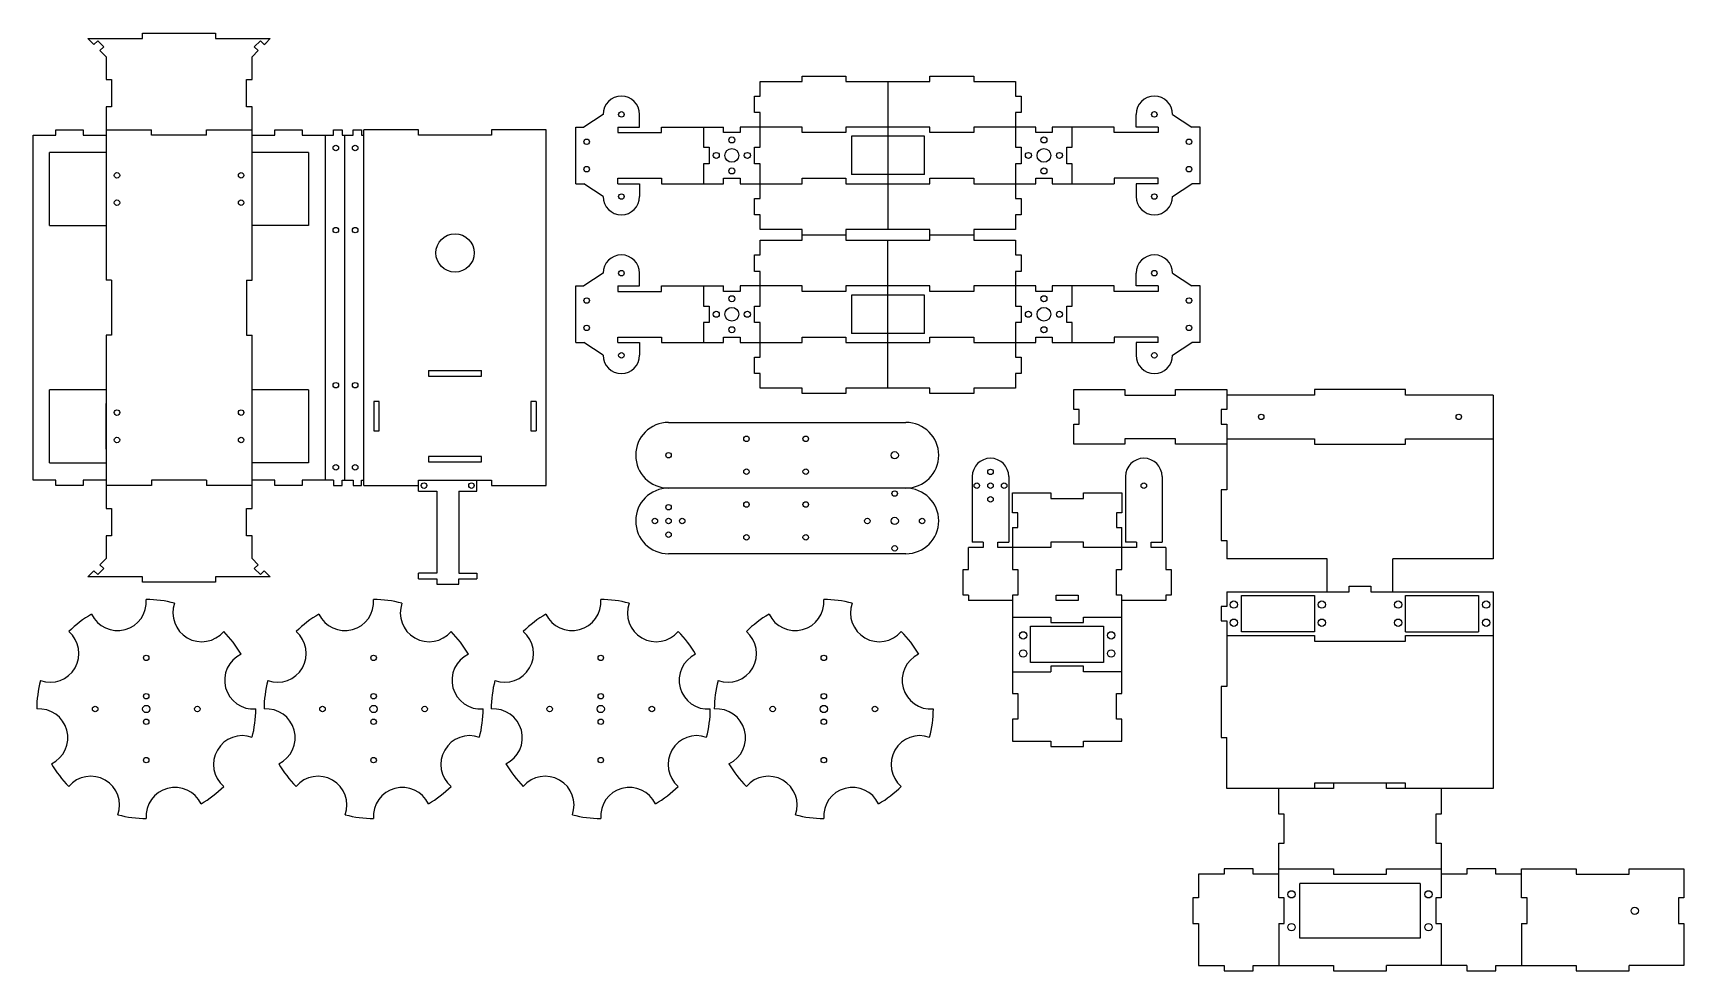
# Model space of a CAD drawing. Header units: millimetres. Extents: x 104 to 1008, y -194 to 320.
import ezdxf

# ---------------------------------------------------------------- set-up
doc = ezdxf.new("R2010")
doc.units = ezdxf.units.MM
doc.header["$MEASUREMENT"] = 0
for name, color, linetype in [('Base Motor', 90, 'Continuous'), ('chasis', 50, 'Continuous'), ('llanta', 170, 'Continuous')]:
    doc.layers.add(name, color=color, linetype=linetype)

msp = doc.modelspace()

# ---------------------------------------------------------------- linework, layer by layer
for p, q in [((674.02, 113.59), (674.02, 124.59)), ((674.02, 124.59), (702.02, 124.59)), ((702.02, 124.59), (702.02, 121.59)), ((702.02, 121.59), (729.82, 121.59)), ((729.82, 121.59), (729.82, 124.59)), ((729.82, 124.59), (757.82, 124.59)), ((757.82, 124.59), (757.82, 113.59)), ((805.82, 121.59), (757.82, 121.59)), ((855.82, 124.59), (805.82, 124.59)), ((805.82, 124.59), (805.82, 121.59)), ((855.82, 121.59), (855.82, 124.59)), ((903.82, 121.59), (855.82, 121.59)), ((903.82, 121.59), (903.82, 31.79)), ((677.02, 113.59), (674.02, 113.59)), ((677.02, 105.59), (677.02, 113.59)), ((757.82, 113.59), (754.82, 113.59)), ((754.82, 113.59), (754.82, 105.59)), ((452, 106.59), (582, 106.59)), ((674.02, 94.59), (674.02, 105.59)), ((674.02, 105.59), (677.02, 105.59)), ((754.82, 105.59), (757.82, 105.59)), ((757.82, 105.59), (757.82, 69.59)), ((702.02, 94.59), (674.02, 94.59)), ((729.82, 97.59), (702.02, 97.59)), ((702.02, 97.59), (702.02, 94.59)), ((729.82, 94.59), (729.82, 97.59)), ((757.82, 94.59), (729.82, 94.59)), ((757.82, 97.59), (805.82, 97.59)), ((805.82, 97.59), (805.82, 94.59)), ((805.82, 94.59), (855.82, 94.59)), ((855.82, 94.59), (855.82, 97.59)), ((855.82, 97.59), (903.82, 97.59)), ((618.38, 76.95), (618.38, 40.95)), ((638.38, 76.95), (638.38, 40.95)), ((702.38, 76.95), (702.38, 40.95)), ((722.38, 76.95), (722.38, 40.95)), ((582, 70.59), (452, 70.59)), ((640.38, 56.95), (640.38, 67.95)), ((640.38, 67.95), (661.38, 67.95)), ((661.38, 67.95), (661.38, 64.95)), ((661.38, 64.95), (679.38, 64.95)), ((679.38, 64.95), (679.38, 67.95)), ((679.38, 67.95), (700.38, 67.95)), ((700.38, 67.95), (700.38, 56.95)), ((757.82, 69.59), (754.82, 69.59)), ((754.82, 69.59), (754.82, 41.79)), ((643.38, 56.95), (640.38, 56.95)), ((643.38, 48.95), (643.38, 56.95)), ((700.38, 56.95), (697.38, 56.95)), ((697.38, 56.95), (697.38, 48.95)), ((640.38, 48.95), (640.38, 25.95)), ((640.38, 48.95), (643.38, 48.95)), ((697.38, 48.95), (700.38, 48.95)), ((700.38, 25.95), (700.38, 48.95)), ((624.38, 37.95), (616.38, 37.95)), ((616.38, 25.95), (616.38, 37.95)), ((624.38, 40.95), (618.38, 40.95)), ((624.38, 40.95), (624.38, 37.95)), ((632.38, 37.95), (632.38, 40.95)), ((632.38, 40.95), (638.38, 40.95)), ((661.38, 37.95), (632.38, 37.95)), ((679.38, 40.95), (661.38, 40.95)), ((661.38, 40.95), (661.38, 37.95)), ((679.38, 37.95), (679.38, 40.95)), ((708.38, 37.95), (679.38, 37.95)), ((708.38, 40.95), (702.38, 40.95)), ((708.38, 40.95), (708.38, 37.95)), ((716.38, 37.95), (716.38, 40.95)), ((716.38, 40.95), (722.38, 40.95)), ((724.38, 37.95), (716.38, 37.95)), ((724.38, 37.95), (724.38, 25.95)), ((754.82, 41.79), (757.82, 41.79)), ((757.82, 41.79), (757.82, 31.79)), ((582, 34.59), (452, 34.59)), ((812.82, 31.79), (757.82, 31.79)), ((812.82, 13.79), (812.82, 31.79)), ((903.82, 31.79), (848.82, 31.79)), ((848.82, 13.79), (848.82, 31.79)), ((613.38, 11.95), (613.38, 25.95)), ((613.38, 25.95), (616.38, 25.95)), ((640.38, 25.95), (643.38, 25.95)), ((643.38, 25.95), (643.38, 11.95)), ((697.38, 11.95), (697.38, 25.95)), ((697.38, 25.95), (700.38, 25.95)), ((724.38, 25.95), (727.38, 25.95)), ((727.38, 25.95), (727.38, 11.95)), ((616.38, 11.95), (613.38, 11.95)), ((616.38, 11.95), (616.38, 8.95)), ((643.38, 11.95), (640.38, 11.95)), ((640.38, 11.95), (640.38, -42.05)), ((700.38, 11.95), (697.38, 11.95)), ((700.38, -42.05), (700.38, 11.95)), ((727.38, 11.95), (724.38, 11.95)), ((724.38, 11.95), (724.38, 8.95)), ((757.82, 13.79), (757.82, 5.79)), ((757.82, 13.79), (824.82, 13.79)), ((765.82, -8.21), (765.82, 11.79)), ((765.82, 11.79), (805.82, 11.79)), ((805.82, 11.79), (805.82, -8.21)), ((824.82, 13.79), (824.82, 16.79)), ((824.82, 16.79), (836.82, 16.79)), ((836.82, 16.79), (836.82, 13.79)), ((836.82, 13.79), (903.82, 13.79)), ((855.82, -8.21), (855.82, 11.79)), ((855.82, 11.79), (895.82, 11.79)), ((895.82, 11.79), (895.82, -8.21)), ((903.82, 13.79), (903.82, -94.01)), ((640.38, 8.95), (616.38, 8.95)), ((724.38, 8.95), (700.38, 8.95)), ((757.82, 5.79), (754.82, 5.79)), ((754.82, 5.79), (754.82, -2.21)), ((640.38, -0.05), (661.38, -0.05)), ((650.38, -25.05), (650.38, -5.05)), ((650.38, -5.05), (690.38, -5.05)), ((661.38, -0.05), (661.38, -3.05)), ((661.38, -3.05), (679.38, -3.05)), ((679.38, -3.05), (679.38, -0.05)), ((679.38, -0.05), (700.38, -0.05)), ((690.38, -5.05), (690.38, -25.05)), ((754.82, -2.21), (757.82, -2.21)), ((757.82, -2.21), (757.82, -38.21)), ((805.82, -8.21), (765.82, -8.21)), ((855.82, -8.21), (895.82, -8.21)), ((757.82, -10.21), (805.82, -10.21)), ((805.82, -10.21), (805.82, -13.21)), ((805.82, -13.21), (855.82, -13.21)), ((855.82, -13.21), (855.82, -10.21)), ((855.82, -10.21), (903.82, -10.21)), ((690.38, -25.05), (650.38, -25.05)), ((679.38, -27.05), (661.38, -27.05)), ((661.38, -27.05), (661.38, -30.05)), ((679.38, -30.05), (679.38, -27.05)), ((640.38, -30.05), (661.38, -30.05)), ((700.38, -30.05), (679.38, -30.05)), ((640.38, -42.05), (643.38, -42.05)), ((643.38, -42.05), (643.38, -56.05)), ((697.38, -56.05), (697.38, -42.05)), ((697.38, -42.05), (700.38, -42.05)), ((757.82, -38.21), (754.82, -38.21)), ((754.82, -38.21), (754.82, -66.01)), ((643.38, -56.05), (640.38, -56.05)), ((640.38, -56.05), (640.38, -68.05)), ((700.38, -56.05), (697.38, -56.05)), ((700.38, -68.05), (700.38, -56.05)), ((640.38, -68.05), (661.38, -68.05)), ((661.38, -68.05), (661.38, -71.05)), ((661.38, -71.05), (679.38, -71.05)), ((679.38, -71.05), (679.38, -68.05)), ((679.38, -68.05), (700.38, -68.05)), ((754.82, -66.01), (757.82, -66.01)), ((757.82, -94.01), (757.82, -66.01)), ((816.32, -94.01), (757.82, -94.01)), ((786.32, -108.01), (786.32, -94.01)), ((855.82, -91.01), (805.82, -91.01)), ((805.82, -91.01), (805.82, -94.01)), ((816.32, -91.01), (816.32, -94.01)), ((845.32, -94.01), (845.32, -91.01)), ((903.82, -94.01), (845.32, -94.01)), ((855.82, -94.01), (855.82, -91.01)), ((875.32, -94.01), (875.32, -108.01)), ((789.32, -108.01), (786.32, -108.01)), ((789.32, -124.01), (789.32, -108.01)), ((875.32, -108.01), (872.32, -108.01)), ((872.32, -108.01), (872.32, -124.01)), ((786.32, -154.01), (786.32, -124.01)), ((786.32, -124.01), (789.32, -124.01)), ((872.32, -124.01), (875.32, -124.01)), ((875.32, -124.01), (875.32, -154.01)), ((742.32, -141.01), (742.32, -154.01)), ((756.32, -141.01), (742.32, -141.01)), ((772.32, -138.01), (756.32, -138.01)), ((756.32, -138.01), (756.32, -141.01)), ((772.32, -141.01), (772.32, -138.01)), ((786.32, -141.01), (772.32, -141.01)), ((786.32, -138.01), (816.32, -138.01)), ((816.32, -138.01), (816.32, -141.01)), ((816.32, -141.01), (845.32, -141.01)), ((845.32, -141.01), (845.32, -138.01)), ((845.32, -138.01), (875.32, -138.01)), ((889.32, -141.01), (875.32, -141.01)), ((905.32, -138.01), (889.32, -138.01)), ((889.32, -138.01), (889.32, -141.01)), ((905.32, -141.01), (905.32, -138.01)), ((919.32, -141.01), (905.32, -141.01)), ((919.32, -154.01), (919.32, -138.01)), ((919.32, -138.01), (949.32, -138.01)), ((949.32, -138.01), (949.32, -141.01)), ((949.32, -141.01), (978.32, -141.01)), ((978.32, -141.01), (978.32, -138.01)), ((978.32, -138.01), (1008.32, -138.01)), ((1008.32, -138.01), (1008.32, -154.01)), ((863.82, -146.01), (797.82, -146.01)), ((797.82, -176.01), (797.82, -146.01)), ((863.82, -146.01), (863.82, -176.01)), ((742.32, -154.01), (739.32, -154.01)), ((739.32, -154.01), (739.32, -168.01)), ((789.32, -154.01), (786.32, -154.01)), ((789.32, -168.01), (789.32, -154.01)), ((875.32, -154.01), (872.32, -154.01)), ((872.32, -154.01), (872.32, -168.01)), ((922.32, -154.01), (919.32, -154.01)), ((922.32, -168.01), (922.32, -154.01)), ((1008.32, -154.01), (1005.32, -154.01)), ((1005.32, -154.01), (1005.32, -168.01)), ((739.32, -168.01), (742.32, -168.01)), ((742.32, -168.01), (742.32, -191.01)), ((786.32, -168.01), (789.32, -168.01)), ((786.32, -168.01), (786.32, -191.01)), ((872.32, -168.01), (875.32, -168.01)), ((875.32, -168.01), (875.32, -191.01)), ((919.32, -168.01), (922.32, -168.01)), ((919.32, -168.01), (919.32, -191.01)), ((1005.32, -168.01), (1008.32, -168.01)), ((1008.32, -168.01), (1008.32, -191.01)), ((863.82, -176.01), (797.82, -176.01)), ((742.32, -191.01), (756.32, -191.01)), ((756.32, -191.01), (756.32, -194.01)), ((756.32, -194.01), (772.32, -194.01)), ((772.32, -194.01), (772.32, -191.01)), ((772.32, -191.01), (816.32, -191.01)), ((816.32, -191.01), (816.32, -194.01)), ((816.32, -194.01), (845.32, -194.01)), ((845.32, -194.01), (845.32, -191.01)), ((889.32, -191.01), (845.32, -191.01)), ((889.32, -191.01), (889.32, -194.01)), ((889.32, -194.01), (905.32, -194.01)), ((905.32, -194.01), (905.32, -191.01)), ((905.32, -191.01), (949.32, -191.01)), ((949.32, -191.01), (949.32, -194.01)), ((949.32, -194.01), (978.32, -194.01)), ((978.32, -194.01), (978.32, -191.01)), ((1008.32, -191.01), (978.32, -191.01))]:
    msp.add_line(p, q)
for centre, radius in [((407.17, 260.36), 1.5), ((737.17, 260.36), 1.5), ((407.17, 245.36), 1.5), ((737.17, 245.36), 1.5), ((149.82, 241.96), 1.5), ((217.82, 241.96), 1.5), ((149.82, 226.96), 1.5), ((217.82, 226.96), 1.5), ((407.17, 173.36), 1.5), ((737.17, 173.36), 1.5), ((407.17, 158.36), 1.5), ((737.17, 158.36), 1.5), ((149.82, 111.96), 1.5), ((217.82, 111.96), 1.5), ((776.72, 109.59), 1.5), ((884.92, 109.59), 1.5), ((149.82, 96.96), 1.5), ((217.82, 96.96), 1.5), ((494.66, 97.59), 1.5), ((527.16, 97.59), 1.5), ((575.91, 88.59), 2), ((452, 88.59), 1.5), ((494.66, 79.59), 1.5), ((527.16, 79.59), 1.5), ((620.88, 71.95), 1.5), ((628.38, 79.45), 1.5), ((628.38, 71.95), 1.5), ((635.88, 71.95), 1.5), ((712.38, 71.95), 1.5), ((575.91, 67.59), 1.5), ((628.38, 64.45), 1.5), ((452, 60.09), 1.5), ((494.66, 61.59), 1.5), ((527.16, 61.59), 1.5), ((575.91, 52.59), 2), ((444.5, 52.59), 1.5), ((452, 52.59), 1.5), ((452, 45.09), 1.5), ((459.5, 52.59), 1.5), ((560.91, 52.59), 1.5), ((590.91, 52.59), 1.5), ((494.66, 43.59), 1.5), ((527.16, 43.59), 1.5), ((575.91, 37.59), 1.5), ((761.72, 6.74), 2), ((809.92, 6.74), 2), ((851.72, 6.74), 2), ((899.92, 6.74), 2), ((646.28, -10.1), 2), ((694.48, -10.1), 2), ((761.72, -3.16), 2), ((809.92, -3.16), 2), ((851.72, -3.16), 2), ((899.92, -3.16), 2), ((646.28, -20), 2), ((694.48, -20), 2), ((793.32, -152.01), 2), ((868.32, -152.01), 2), ((981.32, -161.01), 2), ((793.32, -170.01), 2), ((868.32, -170.01), 2)]:
    msp.add_circle(centre, radius)
for centre, radius, start, end in [((452, 88.59), 18, 90, 270), ((582, 88.59), 18, 270, 90), ((628.38, 76.95), 10, 0, 180), ((712.38, 76.95), 10, 0, 180), ((452, 52.59), 18, 90, 270), ((582, 52.59), 18, 270, 90)]:
    msp.add_arc(centre, radius, start, end)
at = {"layer": 'Base Motor'}
for p, q in [((502.17, 293.36), (525.17, 293.36)), ((502.17, 285.36), (502.17, 293.36)), ((525.17, 293.36), (525.17, 296.36)), ((525.17, 296.36), (549.17, 296.36)), ((549.17, 296.36), (549.17, 293.36)), ((549.17, 293.36), (595.17, 293.36)), ((572.17, 293.36), (572.17, 212.36)), ((595.17, 293.36), (595.17, 296.36)), ((595.17, 296.36), (619.17, 296.36)), ((619.17, 296.36), (619.17, 293.36)), ((619.17, 293.36), (642.17, 293.36)), ((642.17, 293.36), (642.17, 285.36)), ((499.17, 276.36), (499.17, 285.36)), ((499.17, 285.36), (502.17, 285.36)), ((642.17, 285.36), (645.17, 285.36)), ((645.17, 285.36), (645.17, 276.36)), ((416.17, 275.36), (405.67, 268.36)), ((436.17, 268.36), (436.17, 275.36)), ((502.17, 276.36), (499.17, 276.36)), ((502.17, 257.36), (502.17, 276.36)), ((642.17, 276.36), (642.17, 257.36)), ((645.17, 276.36), (642.17, 276.36)), ((708.17, 268.36), (708.17, 275.36)), ((728.17, 275.36), (738.67, 268.36)), ((401.17, 237.36), (401.17, 268.36)), ((401.17, 268.36), (405.67, 268.36)), ((424.17, 268.36), (424.17, 265.36)), ((424.17, 268.36), (436.17, 268.36)), ((424.17, 265.36), (448.17, 265.36)), ((448.17, 265.36), (448.17, 268.36)), ((448.17, 268.36), (482.17, 268.36)), ((471.17, 268.36), (471.17, 257.36)), ((482.17, 265.36), (482.17, 268.36)), ((491.17, 265.36), (482.17, 265.36)), ((525.17, 268.36), (491.17, 268.36)), ((491.17, 268.36), (491.17, 265.36)), ((525.17, 265.36), (525.17, 268.36)), ((549.17, 265.36), (525.17, 265.36)), ((595.17, 268.36), (549.17, 268.36)), ((549.17, 268.36), (549.17, 265.36)), ((592.17, 263.36), (552.17, 263.36)), ((552.17, 263.36), (552.17, 242.36)), ((592.17, 242.36), (592.17, 263.36)), ((595.17, 265.36), (595.17, 268.36)), ((619.17, 265.36), (595.17, 265.36)), ((653.17, 268.36), (619.17, 268.36)), ((619.17, 268.36), (619.17, 265.36)), ((653.17, 265.36), (653.17, 268.36)), ((662.17, 265.36), (653.17, 265.36)), ((696.17, 268.36), (662.17, 268.36)), ((662.17, 268.36), (662.17, 265.36)), ((673.17, 257.36), (673.17, 268.36)), ((696.17, 265.36), (696.17, 268.36)), ((720.17, 265.36), (696.17, 265.36)), ((720.17, 268.36), (708.17, 268.36)), ((720.17, 268.36), (720.17, 265.36)), ((743.17, 268.36), (738.67, 268.36)), ((743.17, 237.36), (743.17, 268.36)), ((471.17, 257.36), (474.17, 257.36)), ((474.17, 257.36), (474.17, 248.36)), ((499.17, 248.36), (499.17, 257.36)), ((499.17, 257.36), (502.17, 257.36)), ((642.17, 257.36), (645.17, 257.36)), ((645.17, 257.36), (645.17, 248.36)), ((670.17, 248.36), (670.17, 257.36)), ((670.17, 257.36), (673.17, 257.36)), ((474.17, 248.36), (471.17, 248.36)), ((471.17, 248.36), (471.17, 237.36)), ((502.17, 248.36), (499.17, 248.36)), ((502.17, 229.36), (502.17, 248.36)), ((645.17, 248.36), (642.17, 248.36)), ((642.17, 248.36), (642.17, 229.36)), ((673.17, 248.36), (670.17, 248.36)), ((673.17, 237.36), (673.17, 248.36)), ((401.17, 237.36), (405.67, 237.36)), ((416.17, 230.36), (405.67, 237.36)), ((424.17, 237.36), (424.17, 240.36)), ((424.17, 240.36), (448.17, 240.36)), ((424.17, 237.36), (436.17, 237.36)), ((436.17, 237.36), (436.17, 230.36)), ((448.17, 240.36), (448.17, 237.36)), ((448.17, 237.36), (482.17, 237.36)), ((482.17, 237.36), (482.17, 240.36)), ((482.17, 240.36), (491.17, 240.36)), ((491.17, 240.36), (491.17, 237.36)), ((491.17, 237.36), (525.17, 237.36)), ((525.17, 240.36), (549.17, 240.36)), ((525.17, 237.36), (525.17, 240.36)), ((549.17, 240.36), (549.17, 237.36)), ((549.17, 237.36), (595.17, 237.36)), ((592.17, 242.36), (552.17, 242.36)), ((595.17, 237.36), (595.17, 240.36)), ((595.17, 240.36), (619.17, 240.36)), ((619.17, 240.36), (619.17, 237.36)), ((619.17, 237.36), (653.17, 237.36)), ((653.17, 237.36), (653.17, 240.36)), ((653.17, 240.36), (662.17, 240.36)), ((662.17, 240.36), (662.17, 237.36)), ((662.17, 237.36), (696.17, 237.36)), ((720.17, 240.36), (696.17, 240.36)), ((696.17, 240.36), (696.17, 237.36)), ((708.17, 237.36), (708.17, 230.36)), ((720.17, 237.36), (708.17, 237.36)), ((720.17, 237.36), (720.17, 240.36)), ((728.17, 230.36), (738.67, 237.36)), ((743.17, 237.36), (738.67, 237.36)), ((499.17, 220.36), (499.17, 229.36)), ((499.17, 229.36), (502.17, 229.36)), ((642.17, 229.36), (645.17, 229.36)), ((645.17, 229.36), (645.17, 220.36)), ((502.17, 220.36), (499.17, 220.36)), ((502.17, 212.36), (502.17, 220.36)), ((645.17, 220.36), (642.17, 220.36)), ((642.17, 220.36), (642.17, 212.36)), ((525.17, 212.36), (502.17, 212.36)), ((525.17, 206.36), (525.17, 212.36)), ((525.17, 209.36), (549.17, 209.36)), ((549.17, 212.36), (549.17, 206.36)), ((595.17, 212.36), (549.17, 212.36)), ((595.17, 206.36), (595.17, 212.36)), ((595.17, 209.36), (619.17, 209.36)), ((642.17, 212.36), (619.17, 212.36)), ((619.17, 212.36), (619.17, 206.36)), ((502.17, 206.36), (525.17, 206.36)), ((502.17, 198.36), (502.17, 206.36)), ((549.17, 206.36), (595.17, 206.36)), ((572.17, 125.36), (572.17, 206.36)), ((619.17, 206.36), (642.17, 206.36)), ((642.17, 206.36), (642.17, 198.36)), ((499.17, 189.36), (499.17, 198.36)), ((499.17, 198.36), (502.17, 198.36)), ((642.17, 198.36), (645.17, 198.36)), ((645.17, 198.36), (645.17, 189.36)), ((401.17, 150.36), (401.17, 181.36)), ((401.17, 181.36), (405.67, 181.36)), ((416.17, 188.36), (405.67, 181.36)), ((424.17, 181.36), (424.17, 178.36)), ((424.17, 181.36), (436.17, 181.36)), ((436.17, 181.36), (436.17, 188.36)), ((448.17, 178.36), (448.17, 181.36)), ((448.17, 181.36), (482.17, 181.36)), ((471.17, 181.36), (471.17, 170.36)), ((482.17, 178.36), (482.17, 181.36)), ((525.17, 181.36), (491.17, 181.36)), ((491.17, 181.36), (491.17, 178.36)), ((502.17, 189.36), (499.17, 189.36)), ((502.17, 170.36), (502.17, 189.36)), ((525.17, 178.36), (525.17, 181.36)), ((595.17, 181.36), (549.17, 181.36)), ((549.17, 181.36), (549.17, 178.36)), ((595.17, 178.36), (595.17, 181.36)), ((653.17, 181.36), (619.17, 181.36)), ((619.17, 181.36), (619.17, 178.36)), ((642.17, 189.36), (642.17, 170.36)), ((645.17, 189.36), (642.17, 189.36)), ((653.17, 178.36), (653.17, 181.36)), ((696.17, 181.36), (662.17, 181.36)), ((662.17, 181.36), (662.17, 178.36)), ((673.17, 170.36), (673.17, 181.36)), ((696.17, 178.36), (696.17, 181.36)), ((708.17, 181.36), (708.17, 188.36)), ((720.17, 181.36), (708.17, 181.36)), ((720.17, 181.36), (720.17, 178.36)), ((728.17, 188.36), (738.67, 181.36)), ((743.17, 181.36), (738.67, 181.36)), ((743.17, 150.36), (743.17, 181.36)), ((424.17, 178.36), (448.17, 178.36)), ((491.17, 178.36), (482.17, 178.36)), ((549.17, 178.36), (525.17, 178.36)), ((592.17, 176.36), (552.17, 176.36)), ((552.17, 176.36), (552.17, 155.36)), ((592.17, 155.36), (592.17, 176.36)), ((619.17, 178.36), (595.17, 178.36)), ((662.17, 178.36), (653.17, 178.36)), ((720.17, 178.36), (696.17, 178.36)), ((471.17, 170.36), (474.17, 170.36)), ((474.17, 170.36), (474.17, 161.36)), ((499.17, 170.36), (502.17, 170.36)), ((499.17, 161.36), (499.17, 170.36)), ((642.17, 170.36), (645.17, 170.36)), ((645.17, 170.36), (645.17, 161.36)), ((670.17, 161.36), (670.17, 170.36)), ((670.17, 170.36), (673.17, 170.36)), ((471.17, 161.36), (471.17, 150.36)), ((474.17, 161.36), (471.17, 161.36)), ((502.17, 161.36), (499.17, 161.36)), ((502.17, 142.36), (502.17, 161.36)), ((592.17, 155.36), (552.17, 155.36)), ((645.17, 161.36), (642.17, 161.36)), ((642.17, 161.36), (642.17, 142.36)), ((673.17, 161.36), (670.17, 161.36)), ((673.17, 150.36), (673.17, 161.36)), ((401.17, 150.36), (405.67, 150.36)), ((416.17, 143.36), (405.67, 150.36)), ((424.17, 150.36), (424.17, 153.36)), ((424.17, 153.36), (448.17, 153.36)), ((424.17, 150.36), (436.17, 150.36)), ((436.17, 150.36), (436.17, 143.36)), ((448.17, 153.36), (448.17, 150.36)), ((448.17, 150.36), (482.17, 150.36)), ((482.17, 150.36), (482.17, 153.36)), ((482.17, 153.36), (491.17, 153.36)), ((491.17, 153.36), (491.17, 150.36)), ((491.17, 150.36), (525.17, 150.36)), ((525.17, 153.36), (549.17, 153.36)), ((525.17, 150.36), (525.17, 153.36)), ((549.17, 153.36), (549.17, 150.36)), ((549.17, 150.36), (595.17, 150.36)), ((595.17, 150.36), (595.17, 153.36)), ((595.17, 153.36), (619.17, 153.36)), ((619.17, 153.36), (619.17, 150.36)), ((619.17, 150.36), (653.17, 150.36)), ((653.17, 150.36), (653.17, 153.36)), ((653.17, 153.36), (662.17, 153.36)), ((662.17, 153.36), (662.17, 150.36)), ((662.17, 150.36), (696.17, 150.36)), ((720.17, 153.36), (696.17, 153.36)), ((696.17, 153.36), (696.17, 150.36)), ((708.17, 150.36), (708.17, 143.36)), ((720.17, 150.36), (708.17, 150.36)), ((720.17, 150.36), (720.17, 153.36)), ((728.17, 143.36), (738.67, 150.36)), ((743.17, 150.36), (738.67, 150.36)), ((499.17, 133.36), (499.17, 142.36)), ((499.17, 142.36), (502.17, 142.36)), ((642.17, 142.36), (645.17, 142.36)), ((645.17, 142.36), (645.17, 133.36)), ((502.17, 133.36), (499.17, 133.36)), ((502.17, 125.36), (502.17, 133.36)), ((645.17, 133.36), (642.17, 133.36)), ((642.17, 133.36), (642.17, 125.36)), ((525.17, 125.36), (502.17, 125.36)), ((525.17, 122.36), (525.17, 125.36)), ((549.17, 122.36), (525.17, 122.36)), ((595.17, 125.36), (549.17, 125.36)), ((549.17, 125.36), (549.17, 122.36)), ((595.17, 122.36), (595.17, 125.36)), ((619.17, 122.36), (595.17, 122.36)), ((642.17, 125.36), (619.17, 125.36)), ((619.17, 125.36), (619.17, 122.36)), ((143.82, 91.96), (143.82, 116.96))]:
    msp.add_line(p, q, dxfattribs=at)
for centre, radius in [((426.17, 275.36), 1.5), ((718.17, 275.36), 1.5), ((486.67, 261.36), 1.65), ((657.67, 261.36), 1.65), ((478.17, 252.86), 1.65), ((486.67, 252.86), 3.75), ((495.17, 252.86), 1.65), ((649.17, 252.86), 1.65), ((657.67, 252.86), 3.75), ((666.17, 252.86), 1.65), ((486.67, 244.36), 1.65), ((657.67, 244.36), 1.65), ((426.17, 230.36), 1.5), ((718.17, 230.36), 1.5), ((426.17, 188.36), 1.5), ((718.17, 188.36), 1.5), ((486.67, 174.36), 1.65), ((657.67, 174.36), 1.65), ((478.17, 165.86), 1.65), ((486.67, 165.86), 3.75), ((495.17, 165.86), 1.65), ((649.17, 165.86), 1.65), ((657.67, 165.86), 3.75), ((666.17, 165.86), 1.65), ((486.67, 157.36), 1.65), ((657.67, 157.36), 1.65), ((426.17, 143.36), 1.5), ((718.17, 143.36), 1.5)]:
    msp.add_circle(centre, radius, dxfattribs=at)
for centre, start, end in [((426.17, 275.36), 0, 180), ((718.17, 275.36), 0, 180), ((426.17, 230.36), 180, 0), ((718.17, 230.36), 180, 0), ((426.17, 188.36), 0, 180), ((718.17, 188.36), 0, 180), ((426.17, 143.36), 180, 0), ((718.17, 143.36), 180, 0)]:
    msp.add_arc(centre, 10, start, end, dxfattribs=at)
at = {"layer": 'chasis'}
for p, q in [((133.82, 316.96), (163.82, 316.96)), ((137.15, 313.62), (133.82, 316.96)), ((163.82, 316.96), (163.82, 319.96)), ((163.82, 319.96), (203.82, 319.96)), ((203.82, 319.96), (203.82, 316.96)), ((203.82, 316.96), (233.82, 316.96)), ((231.32, 314.46), (233.82, 316.96)), ((139.27, 315.74), (137.15, 313.62)), ((142.61, 312.41), (139.27, 315.74)), ((140.49, 310.29), (142.61, 312.41)), ((143.82, 306.96), (140.49, 310.29)), ((223.82, 306.96), (227.15, 310.29)), ((225.03, 312.41), (228.36, 315.74)), ((227.15, 310.29), (225.03, 312.41)), ((228.36, 315.74), (230.49, 313.62)), ((230.49, 313.62), (231.32, 314.46)), ((143.82, 306.96), (143.82, 294.46)), ((223.82, 294.46), (223.82, 306.96)), ((143.82, 294.46), (146.82, 294.46)), ((146.82, 294.46), (146.82, 279.46)), ((220.82, 279.46), (220.82, 294.46)), ((220.82, 294.46), (223.82, 294.46)), ((146.82, 279.46), (143.82, 279.46)), ((143.82, 279.46), (143.82, 184.46)), ((223.82, 279.46), (220.82, 279.46)), ((223.82, 184.46), (223.82, 279.46)), ((103.82, 74.96), (103.82, 263.96)), ((103.82, 263.96), (116.32, 263.96)), ((116.32, 263.96), (116.32, 266.96)), ((116.32, 266.96), (131.32, 266.96)), ((131.32, 266.96), (131.32, 263.96)), ((131.32, 263.96), (143.82, 263.96)), ((143.82, 266.96), (168.82, 266.96)), ((168.82, 263.96), (168.82, 266.96)), ((198.82, 263.96), (168.82, 263.96)), ((198.82, 266.96), (223.82, 266.96)), ((198.82, 263.96), (198.82, 266.96)), ((223.82, 263.96), (236.32, 263.96)), ((236.32, 263.96), (236.32, 266.96)), ((236.32, 266.96), (251.32, 266.96)), ((251.32, 266.96), (251.32, 263.96)), ((251.32, 263.96), (268.53, 263.96)), ((263.82, 263.96), (263.82, 74.96)), ((268.53, 263.96), (268.53, 266.96)), ((268.53, 266.96), (273.25, 266.96)), ((273.25, 266.96), (273.25, 263.96)), ((273.25, 263.96), (279.14, 263.96)), ((274.43, 263.96), (274.43, 74.96)), ((279.14, 263.96), (279.14, 266.96)), ((279.14, 266.96), (283.85, 266.96)), ((283.85, 266.96), (283.85, 263.96)), ((283.85, 263.96), (285.03, 263.96)), ((315.03, 266.96), (285.03, 266.96)), ((285.03, 71.96), (285.03, 266.96)), ((315.03, 263.96), (315.03, 266.96)), ((355.03, 263.96), (315.03, 263.96)), ((385.03, 266.96), (355.03, 266.96)), ((355.03, 266.96), (355.03, 263.96)), ((385.03, 71.96), (385.03, 266.96)), ((112.82, 214.46), (112.82, 254.46)), ((143.82, 254.46), (112.82, 254.46)), ((254.82, 254.46), (223.82, 254.46)), ((254.82, 254.46), (254.82, 214.46)), ((112.82, 214.46), (143.82, 214.46)), ((254.82, 214.46), (223.82, 214.46)), ((146.82, 184.46), (143.82, 184.46)), ((146.82, 184.46), (146.82, 154.46)), ((220.82, 184.46), (223.82, 184.46)), ((220.82, 184.46), (220.82, 154.46)), ((146.82, 154.46), (143.82, 154.46)), ((143.82, 154.46), (143.82, 59.46)), ((220.82, 154.46), (223.82, 154.46)), ((223.82, 59.46), (223.82, 154.46)), ((320.53, 134.96), (320.53, 131.96)), ((320.53, 134.96), (349.53, 134.96)), ((320.53, 131.96), (349.53, 131.96)), ((349.53, 131.96), (349.53, 134.96)), ((112.82, 84.46), (112.82, 124.46)), ((143.82, 124.46), (112.82, 124.46)), ((254.82, 124.46), (223.82, 124.46)), ((254.82, 124.46), (254.82, 84.46)), ((293.53, 117.96), (290.53, 117.96)), ((290.53, 117.96), (290.53, 101.96)), ((293.53, 101.96), (293.53, 117.96)), ((379.53, 117.96), (376.53, 117.96)), ((376.53, 117.96), (376.53, 101.96)), ((379.53, 117.96), (379.53, 101.96)), ((290.53, 101.96), (293.53, 101.96)), ((376.53, 101.96), (379.53, 101.96)), ((112.82, 84.46), (143.82, 84.46)), ((254.82, 84.46), (223.82, 84.46)), ((320.53, 87.96), (320.53, 84.96)), ((349.53, 87.96), (320.53, 87.96)), ((320.53, 84.96), (349.53, 84.96)), ((349.53, 84.96), (349.53, 87.96)), ((116.32, 74.96), (103.82, 74.96)), ((116.32, 71.96), (116.32, 74.96)), ((143.82, 74.96), (131.32, 74.96)), ((131.32, 74.96), (131.32, 71.96)), ((198.82, 74.96), (168.82, 74.96)), ((168.82, 74.96), (168.82, 71.96)), ((198.82, 74.96), (198.82, 71.96)), ((236.32, 74.96), (223.82, 74.96)), ((236.32, 71.96), (236.32, 74.96)), ((268.53, 74.96), (251.32, 74.96)), ((251.32, 74.96), (251.32, 71.96)), ((268.53, 74.96), (268.53, 71.96)), ((273.25, 71.96), (273.25, 74.96)), ((273.25, 74.96), (279.14, 74.96)), ((279.14, 74.96), (279.14, 71.96)), ((283.85, 71.96), (283.85, 74.96)), ((283.85, 74.96), (285.03, 74.96)), ((315.03, 74.96), (355.03, 74.96)), ((315.03, 68.96), (315.03, 74.96)), ((347.03, 68.96), (347.03, 74.96)), ((355.03, 74.96), (355.03, 71.96)), ((131.32, 71.96), (116.32, 71.96)), ((168.82, 71.96), (143.82, 71.96)), ((223.82, 71.96), (198.82, 71.96)), ((251.32, 71.96), (236.32, 71.96)), ((268.53, 71.96), (273.25, 71.96)), ((279.14, 71.96), (283.85, 71.96)), ((285.03, 71.96), (315.03, 71.96)), ((315.03, 68.96), (325.03, 68.96)), ((325.03, 68.96), (325.03, 23.96)), ((337.03, 68.96), (337.03, 23.96)), ((337.03, 68.96), (347.03, 68.96)), ((355.03, 71.96), (385.03, 71.96)), ((143.82, 59.46), (146.82, 59.46)), ((146.82, 59.46), (146.82, 44.46)), ((220.82, 44.46), (220.82, 59.46)), ((220.82, 59.46), (223.82, 59.46)), ((146.82, 44.46), (143.82, 44.46)), ((143.82, 44.46), (143.82, 31.96)), ((223.82, 44.46), (220.82, 44.46)), ((223.82, 31.96), (223.82, 44.46)), ((143.82, 31.96), (140.49, 28.62)), ((140.49, 28.62), (142.61, 26.5)), ((223.82, 31.96), (227.15, 28.62)), ((227.15, 28.62), (225.03, 26.5)), ((136.32, 24.46), (133.82, 21.96)), ((163.82, 21.96), (133.82, 21.96)), ((137.15, 25.29), (136.32, 24.46)), ((139.27, 23.17), (137.15, 25.29)), ((142.61, 26.5), (139.27, 23.17)), ((163.82, 18.96), (163.82, 21.96)), ((203.82, 18.96), (163.82, 18.96)), ((233.82, 21.96), (203.82, 21.96)), ((203.82, 21.96), (203.82, 18.96)), ((225.03, 26.5), (228.36, 23.17)), ((228.36, 23.17), (230.49, 25.29)), ((230.49, 25.29), (233.82, 21.96)), ((325.03, 23.96), (315.03, 23.96)), ((315.03, 20.96), (315.03, 23.96)), ((315.03, 20.96), (325.03, 20.96)), ((325.03, 20.96), (325.03, 17.96)), ((337.03, 23.96), (347.03, 23.96)), ((337.03, 17.96), (337.03, 20.96)), ((337.03, 20.96), (347.03, 20.96)), ((347.03, 23.96), (347.03, 20.96)), ((325.03, 17.96), (337.03, 17.96)), ((664.38, 8.95), (664.38, 11.95)), ((664.38, 11.95), (676.38, 11.95)), ((676.38, 11.95), (676.38, 8.95)), ((676.38, 8.95), (664.38, 8.95))]:
    msp.add_line(p, q, dxfattribs=at)
for centre, radius in [((269.71, 256.96), 1.5), ((280.32, 256.96), 1.5), ((269.71, 211.96), 1.5), ((280.32, 211.96), 1.5), ((335.03, 199.46), 10.5), ((269.71, 126.96), 1.5), ((280.32, 126.96), 1.5), ((269.71, 81.96), 1.5), ((280.32, 81.96), 1.5), ((318.03, 71.96), 1.5), ((344.03, 71.96), 1.5)]:
    msp.add_circle(centre, radius, dxfattribs=at)
at = {"layer": 'llanta'}
for p, q in [((165.86, -50.45), (165.86, -50.45)), ((290.41, -50.45), (290.41, -50.45)), ((414.85, -50.45), (414.85, -50.45)), ((537.07, -50.45), (537.07, -50.45))]:
    msp.add_line(p, q, dxfattribs=at)
for centre, radius in [((165.86, -22.45), 1.5), ((290.41, -22.45), 1.5), ((414.85, -22.45), 1.5), ((537.07, -22.45), 1.5), ((165.86, -43.45), 1.5), ((290.41, -43.45), 1.5), ((414.85, -43.45), 1.5), ((537.07, -43.45), 1.5), ((137.86, -50.45), 1.5), ((165.86, -50.45), 2), ((193.86, -50.45), 1.5), ((262.41, -50.45), 1.5), ((290.41, -50.45), 2), ((318.41, -50.45), 1.5), ((386.85, -50.45), 1.5), ((414.85, -50.45), 2), ((442.85, -50.45), 1.5), ((509.07, -50.45), 1.5), ((537.07, -50.45), 2), ((565.07, -50.45), 1.5), ((165.86, -57.45), 1.5), ((290.41, -57.45), 1.5), ((414.85, -57.45), 1.5), ((537.07, -57.45), 1.5), ((165.86, -78.45), 1.5), ((290.41, -78.45), 1.5), ((414.85, -78.45), 1.5), ((537.07, -78.45), 1.5)]:
    msp.add_circle(centre, radius, dxfattribs=at)
for centre, radius, start, end in [((150.13, 8.26), 15.78, 205.32532, 4.67468), ((165.86, -50.45), 60, 75, 90), ((274.68, 8.26), 15.78, 205.32532, 4.67468), ((290.41, -50.45), 60, 75, 90), ((399.11, 8.26), 15.78, 205.32532, 4.67468), ((414.85, -50.45), 60, 75, 90), ((521.34, 8.26), 15.78, 205.32532, 4.67468), ((537.07, -50.45), 60, 75, 90), ((165.86, -50.45), 60, 120, 135), ((196.25, 2.19), 15.78, 160.32532, 319.67468), ((290.41, -50.45), 60, 120, 135), ((320.81, 2.19), 15.78, 160.32532, 319.67468), ((414.85, -50.45), 60, 120, 135), ((445.24, 2.19), 15.78, 160.32532, 319.67468), ((537.07, -50.45), 60, 120, 135), ((567.46, 2.19), 15.78, 160.32532, 319.67468), ((113.22, -20.06), 15.78, 250.32532, 49.67468), ((165.86, -50.45), 60, 30, 45), ((237.77, -20.06), 15.78, 250.32532, 49.67468), ((290.41, -50.45), 60, 30, 45), ((362.21, -20.06), 15.78, 250.32532, 49.67468), ((414.85, -50.45), 60, 30, 45), ((484.43, -20.06), 15.78, 250.32532, 49.67468), ((537.07, -50.45), 60, 30, 45), ((224.58, -34.72), 15.78, 115.32532, 274.67468), ((349.13, -34.72), 15.78, 115.32532, 274.67468), ((473.56, -34.72), 15.78, 115.32532, 274.67468), ((595.78, -34.72), 15.78, 115.32532, 274.67468), ((165.86, -50.45), 60, 165, 180), ((290.41, -50.45), 60, 165, 180), ((414.85, -50.45), 60, 165, 180), ((537.07, -50.45), 60, 165, 180), ((107.15, -66.18), 15.78, 295.32532, 94.67468), ((165.86, -50.45), 60, 345, 0), ((231.7, -66.18), 15.78, 295.32532, 94.67468), ((290.41, -50.45), 60, 345, 0), ((356.13, -66.18), 15.78, 295.32532, 94.67468), ((414.85, -50.45), 60, 345, 0), ((478.36, -66.18), 15.78, 295.32532, 94.67468), ((537.07, -50.45), 60, 345, 0), ((218.5, -80.84), 15.78, 70.32532, 229.67468), ((343.05, -80.84), 15.78, 70.32532, 229.67468), ((467.49, -80.84), 15.78, 70.32532, 229.67468), ((589.71, -80.84), 15.78, 70.32532, 229.67468), ((165.86, -50.45), 60, 210, 225), ((290.41, -50.45), 60, 210, 225), ((414.85, -50.45), 60, 210, 225), ((537.07, -50.45), 60, 210, 225), ((135.47, -103.09), 15.78, 340.32532, 139.67468), ((260.02, -103.09), 15.78, 340.32532, 139.67468), ((384.45, -103.09), 15.78, 340.32532, 139.67468), ((506.68, -103.09), 15.78, 340.32532, 139.67468), ((181.59, -109.17), 15.78, 25.32532, 184.67468), ((165.86, -50.45), 60, 300, 315), ((306.15, -109.17), 15.78, 25.32532, 184.67468), ((290.41, -50.45), 60, 300, 315), ((430.58, -109.17), 15.78, 25.32532, 184.67468), ((414.85, -50.45), 60, 300, 315), ((552.8, -109.17), 15.78, 25.32532, 184.67468), ((537.07, -50.45), 60, 300, 315), ((165.86, -50.45), 60, 255, 270), ((290.41, -50.45), 60, 255, 270), ((414.85, -50.45), 60, 255, 270), ((537.07, -50.45), 60, 255, 270)]:
    msp.add_arc(centre, radius, start, end, dxfattribs=at)

doc.saveas('drawing.dxf')
